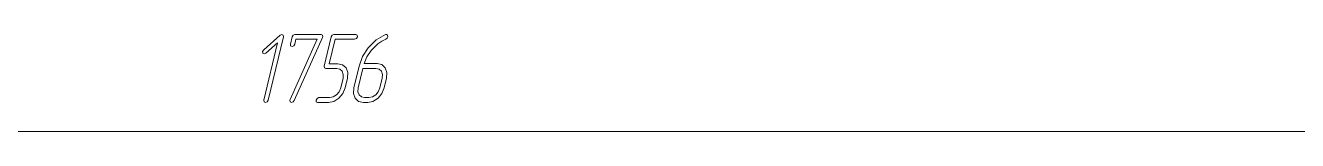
# Model space of a CAD drawing. Extents: x 0 to 420, y 0 to 297.
# Drawn here: x 162.6 to 228.4, y 93.1 to 98.1 of the extents above; entities that cross this region are included whole.
import ezdxf

# ---------------------------------------------------------------- set-up
doc = ezdxf.new("R2010")
doc.units = 0

msp = doc.modelspace()

# ---------------------------------------------------------------- linework, layer by layer
at = {"color": 7, "lineweight": 13}
msp.add_line((35.248764, 93.072365), (319.983887, 93.072365), dxfattribs=at)
for points in [[(175.170929, 94.695168), (175.95842, 97.944443), (175.944611, 98.036545), (175.870926, 98.067245), (175.788025, 98.031433), (174.93605, 97.284348), (174.87619, 97.197365), (174.894608, 97.110382), (174.963684, 97.069443), (175.051193, 97.110382), (175.659088, 97.647659), (174.945267, 94.695168), (174.963684, 94.603065), (175.032761, 94.572365), (175.12027, 94.603065)], [(177.975525, 97.918854), (177.989349, 97.954681), (177.975525, 98.036545), (177.90184, 98.072365), (176.547897, 98.072365), (176.455795, 98.036545), (176.409744, 97.944443), (176.317627, 97.5709), (176.326843, 97.478798), (176.400528, 97.448097), (176.488022, 97.478798), (176.543289, 97.5709), (176.603165, 97.821632), (177.699219, 97.821632), (176.308426, 94.725876), (176.294601, 94.690048), (176.313034, 94.603065), (176.382111, 94.572365), (176.455795, 94.597946), (176.515656, 94.669586)], [(179.145264, 95.319443), (179.264999, 95.8209), (179.283417, 96.107452), (179.195923, 96.347946), (179.016312, 96.511696), (178.77684, 96.567978), (178.325531, 96.567978), (178.624878, 97.821632), (179.633423, 97.821632), (179.730133, 97.862564), (179.780792, 97.944443), (179.766983, 98.031433), (179.693298, 98.072365), (178.569611, 98.072365), (178.477509, 98.036545), (178.431442, 97.944443), (178.067627, 96.445168), (178.072235, 96.347946), (178.14592, 96.317245), (178.712372, 96.317245), (178.87355, 96.281433), (178.997894, 96.173981), (179.053162, 96.010231), (179.039337, 95.8209), (178.919601, 95.319443), (178.841324, 95.125), (178.707764, 94.96637), (178.532761, 94.853798), (178.353165, 94.823097), (177.786713, 94.823097), (177.694611, 94.782166), (177.643951, 94.695168), (177.653152, 94.608185), (177.726837, 94.572365), (178.293289, 94.572365), (178.560394, 94.623535), (178.822891, 94.792397), (179.025528, 95.032898)], [(179.868286, 96.434937), (179.596588, 95.319443), (179.573547, 95.032898), (179.670258, 94.792397), (179.845261, 94.623535), (180.08934, 94.572365), (180.315002, 94.572365), (180.586716, 94.623535), (180.849213, 94.792397), (181.051849, 95.032898), (181.171585, 95.319443), (181.291321, 95.8209), (181.309738, 96.107452), (181.222244, 96.353065), (181.042633, 96.516815), (180.798553, 96.573097), (180.130798, 96.573097), (180.27356, 96.915932), (180.494614, 97.253647), (180.844604, 97.596481), (181.042633, 97.72953), (181.249878, 97.826752), (181.323547, 97.877914), (181.355789, 97.944443), (181.34198, 98.031433), (181.277496, 98.072365), (181.231445, 98.062134), (180.747894, 97.790932), (180.33342, 97.386696), (180.043289, 96.931282)], [(180.066315, 96.322365), (180.738693, 96.322365), (180.90448, 96.281433), (181.024216, 96.173981), (181.079468, 96.010231), (181.065659, 95.8209), (180.945923, 95.319443), (180.863022, 95.125), (180.729477, 94.96637), (180.559082, 94.853798), (180.374878, 94.823097), (180.149216, 94.823097), (179.988022, 94.853798), (179.872894, 94.96637), (179.808426, 95.125), (179.822235, 95.319443)]]:
    msp.add_lwpolyline(points, close=True, dxfattribs=at)

doc.saveas('drawing.dxf')
